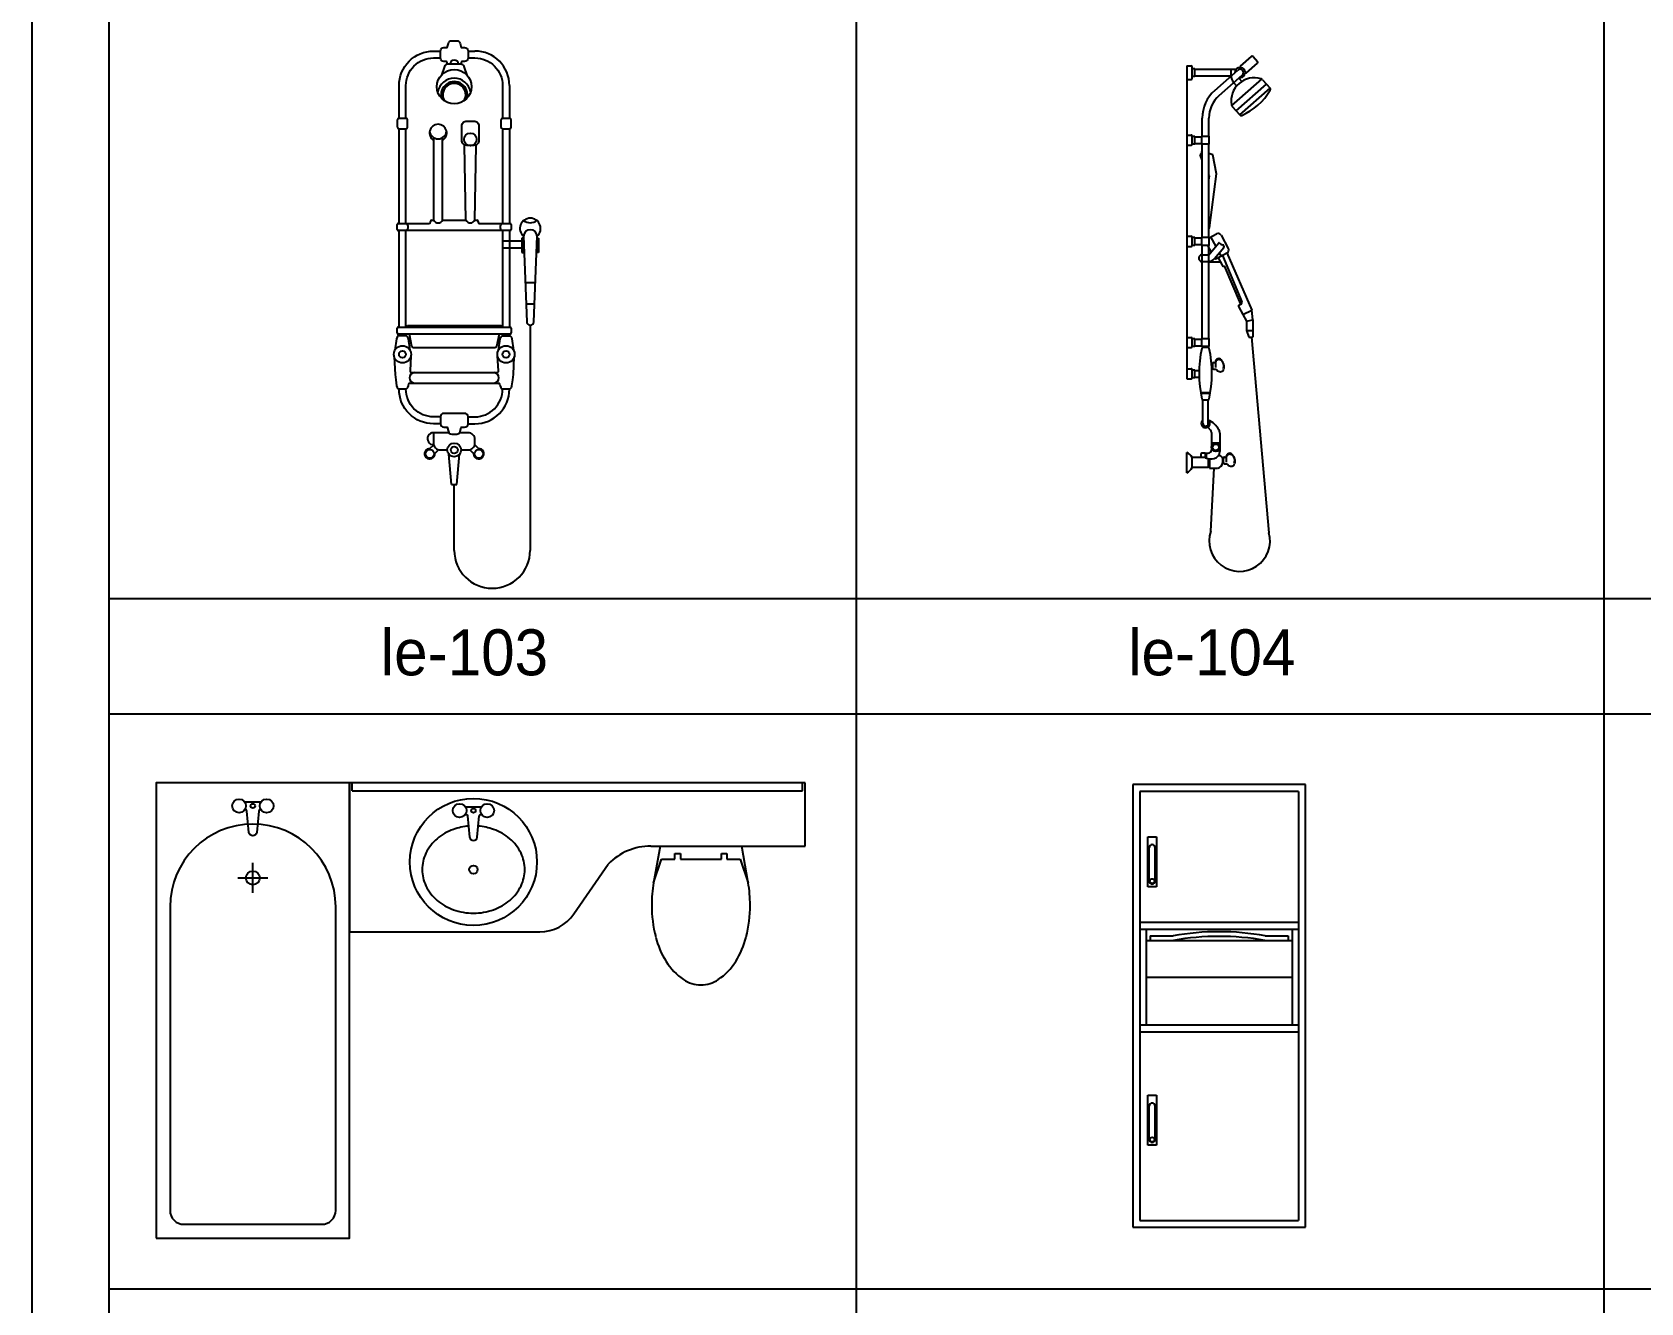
# Model space of a CAD drawing. Header units: inches. Extents: x -1249499 to 290957, y -589671 to 1013543.
# Drawn here: x -983681 to -979487, y 250935 to 254249 of the extents above; entities that cross this region are included whole.
import ezdxf

# ---------------------------------------------------------------- set-up
doc = ezdxf.new("R2010")
doc.units = ezdxf.units.IN
doc.header["$MEASUREMENT"] = 0
doc.layers.add('TOIL', color=9, linetype='Continuous')
doc.styles.add('STYLE2', font='Dotum.ttf')

msp = doc.modelspace()

# ---------------------------------------------------------------- linework, layer by layer
at = {"color": 251}
msp.add_line((-983681, 242508), (-983681, 256172.2), dxfattribs=at)
at = {"layer": 'TOIL', "color": 4}
for p, q in [((-983481, 255972.2), (-983481, 243471.1)), ((-981532.2, 255972.2), (-981532.2, 243471.1)), ((-979583.4, 255972.2), (-979583.4, 248871.5)), ((-983481, 252471.8), (-963993.2, 252471.8))]:
    msp.add_line(p, q, dxfattribs=at)
at = {"layer": 'TOIL', "color": 6}
for p, q in [((-982544.5, 254200.1), (-982526.5, 254200.1)), ((-980530, 254160.8), (-980501.4, 254186)), ((-980497.7, 254185.8), (-980486.1, 254172.6)), ((-980669.9, 254161.6), (-980659.4, 254161.6)), ((-980669.9, 254161.6), (-980669.9, 253345.3)), ((-980656.7, 254129), (-980656.7, 254158.9)), ((-980656.7, 254154.5), (-980649.7, 254154.5)), ((-980649.7, 254133.4), (-980649.7, 254154.5)), ((-980649.7, 254152.8), (-980541.5, 254152.8)), ((-980597.6, 254097.6), (-980537.5, 254150.6)), ((-980555, 254135.7), (-980555, 254152.8)), ((-980514.7, 254143.8), (-980486.3, 254168.8)), ((-982436.5, 254110.1), (-982436.5, 254024.6)), ((-980669.9, 254126.4), (-980659.4, 254126.4)), ((-980649.7, 254133.4), (-980656.7, 254133.4)), ((-980649.7, 254135.2), (-980555, 254135.2)), ((-980585.9, 254084.4), (-980525.7, 254137.6)), ((-980553.5, 254057.5), (-980474.3, 254127.4)), ((-980548.4, 254118.3), (-980540.4, 254109.2)), ((-980541.8, 254044.3), (-980462.7, 254114.2)), ((-980534.9, 254129.5), (-980527.2, 254120.8)), ((-980532.3, 254033.5), (-980453.1, 254103.3)), ((-980472.7, 254125.5), (-980453.1, 254103.3)), ((-982459, 254020.1), (-982459, 254002.1)), ((-982436.5, 254024.6), (-982454.5, 254024.6)), ((-982432, 254002.1), (-982432, 254020.1)), ((-980630.3, 253978.5), (-980630.3, 254025)), ((-980612.7, 253978.5), (-980612.7, 254025)), ((-980551.9, 254055.7), (-980532.3, 254033.5)), ((-982454.5, 253997.6), (-982436.5, 253997.6)), ((-982436.5, 253997.6), (-982436.5, 253750.1)), ((-980669.9, 253981.2), (-980659.4, 253981.2)), ((-980656.7, 253957.4), (-980656.7, 253978.5)), ((-980656.7, 253978.5), (-980649.7, 253978.5)), ((-980649.7, 253957.4), (-980649.7, 253978.5)), ((-980649.7, 253976.8), (-980631.2, 253976.8)), ((-980631.2, 253978.5), (-980611.8, 253978.5)), ((-980631.2, 253957.4), (-980631.2, 253978.5)), ((-980611.8, 253957.4), (-980611.8, 253978.5)), ((-982633.8, 253759.1), (-982633.8, 253974.3)), ((-982550.1, 253759.1), (-982553.5, 253954.3)), ((-980669.9, 253954.8), (-980659.4, 253954.8)), ((-980649.7, 253957.4), (-980656.7, 253957.4)), ((-980649.7, 253959.2), (-980631.2, 253959.2)), ((-980630.3, 253936.3), (-980632.5, 253935.9)), ((-980630.3, 253929.7), (-980632.5, 253935.9)), ((-980611.8, 253957.4), (-980631.2, 253957.4)), ((-980630.3, 253714.5), (-980630.3, 253957.4)), ((-980612.7, 253714.5), (-980612.7, 253957.4)), ((-980602.4, 253929.1), (-980612.7, 253933.4)), ((-980635.5, 253930.6), (-980631.3, 253931.9)), ((-980630.3, 253916), (-980635.5, 253930.6)), ((-980592.9, 253879.6), (-980602.4, 253929.1)), ((-980611.5, 253875.1), (-980612.7, 253878.6)), ((-980612.7, 253864.8), (-980611.5, 253875.1)), ((-980611.3, 253738.7), (-980592.9, 253879.6)), ((-982729, 253734.8), (-982729, 253747.4)), ((-982726.3, 253750.1), (-982646.4, 253750.1)), ((-982434.7, 253732.1), (-982726.3, 253732.1)), ((-982642.8, 253753.7), (-982642.8, 253755.5)), ((-982639.2, 253759.1), (-982633.8, 253759.1)), ((-982611.3, 253759.1), (-982549.8, 253759.1)), ((-982527.3, 253759.1), (-982521.9, 253759.1)), ((-982518.3, 253755.5), (-982518.3, 253753.7)), ((-982514.7, 253750.1), (-982434.7, 253750.1)), ((-982454.5, 253732.1), (-982454.5, 253480.1)), ((-982436.5, 253732.1), (-982436.5, 253480.1)), ((-982432, 253747.4), (-982432, 253734.8)), ((-980611.3, 253738.7), (-980612.7, 253739.5)), ((-980611.3, 253738.7), (-980612.7, 253736.4)), ((-980611.8, 253713.3), (-980592.8, 253723.6)), ((-982454.5, 253705.1), (-982403.9, 253705.1)), ((-982454.5, 253687.1), (-982403.9, 253687.1)), ((-982400.2, 253712.5), (-982403.9, 253712.5)), ((-982403.9, 253712.5), (-982403.9, 253675)), ((-982400.2, 253717.1), (-982391.5, 253493.8)), ((-982400.2, 253675), (-982400.2, 253712.5)), ((-982372.9, 253493.8), (-982364.2, 253717.1)), ((-982364.3, 253712.5), (-982360.6, 253712.5)), ((-982364.3, 253675), (-982364.3, 253712.5)), ((-982360.6, 253712.5), (-982360.6, 253675)), ((-980669.9, 253717.2), (-980659.4, 253717.2)), ((-980669.9, 253690.8), (-980659.4, 253690.8)), ((-980656.7, 253714.5), (-980649.7, 253714.5)), ((-980656.7, 253693.4), (-980656.7, 253714.5)), ((-980649.7, 253693.4), (-980656.7, 253693.4)), ((-980649.7, 253693.4), (-980649.7, 253714.5)), ((-980649.7, 253712.8), (-980631.2, 253712.8)), ((-980649.7, 253695.2), (-980631.2, 253695.2)), ((-980631.2, 253714.5), (-980611.8, 253714.5)), ((-980631.2, 253693.4), (-980631.2, 253714.5)), ((-980611.8, 253693.4), (-980631.2, 253693.4)), ((-980630.3, 253450.5), (-980630.3, 253693.4)), ((-980616.5, 253693.4), (-980606.9, 253675.8)), ((-980612.7, 253668.8), (-980587.2, 253699.7)), ((-980612.7, 253450.5), (-980612.7, 253693.4)), ((-980611.8, 253693.4), (-980611.8, 253714.5)), ((-980608.3, 253715.2), (-980594.8, 253690.4)), ((-980597.8, 253659.2), (-980574.2, 253687.8)), ((-980580.9, 253720.1), (-980562.1, 253685.4)), ((-982403.9, 253675), (-982400.2, 253675)), ((-982360.6, 253675), (-982364.3, 253675)), ((-980630.7, 253668.8), (-980612.7, 253668.8)), ((-980630.7, 253651.2), (-980614.8, 253651.2)), ((-980582.5, 253649.2), (-980612.7, 253649.2)), ((-980592.7, 253658.8), (-980565.6, 253673.5)), ((-980588.8, 253660.9), (-980578.3, 253641.5)), ((-980585.8, 253673.7), (-980581.1, 253665.1)), ((-980577.2, 253667.2), (-980527.2, 253546.1)), ((-980529.1, 253540), (-980572.4, 253639.8)), ((-980565.6, 253673.5), (-980500.4, 253524.5)), ((-982395.5, 253596.4), (-982368.9, 253596.4)), ((-982393.4, 253541.2), (-982371, 253541.2)), ((-980535.6, 253533.9), (-980524.3, 253513.1)), ((-980534.4, 253537.5), (-980529.1, 253540)), ((-980524.3, 253513.1), (-980500.4, 253524.5)), ((-980498.1, 253499.3), (-980500.4, 253524.5)), ((-982729, 253464.8), (-982729, 253477.4)), ((-982726.3, 253480.1), (-982434.7, 253480.1)), ((-982706.5, 253480.1), (-982702, 253484.6)), ((-982702, 253484.6), (-982459, 253484.6)), ((-982454.5, 253480.1), (-982459, 253484.6)), ((-982432, 253477.4), (-982432, 253464.8)), ((-982382.6, 253485.2), (-982382.6, 252897.8)), ((-982382.6, 253485.2), (-982381.9, 253485.2)), ((-980524.3, 253513.1), (-980514.3, 253495.7)), ((-980514.3, 253495.7), (-980498.1, 253499.3)), ((-980514.3, 253495.7), (-980514.3, 253471)), ((-980498.1, 253499.3), (-980498.1, 253471)), ((-982434.7, 253462.1), (-982726.3, 253462.1)), ((-982465.3, 253419.8), (-982460.9, 253449.3)), ((-982460.9, 253449.3), (-982459.4, 253454.1)), ((-982459.4, 253454.1), (-982456.3, 253457.2)), ((-982456.3, 253457.2), (-982445.5, 253457.2)), ((-982454.5, 253462.1), (-982454.5, 253457.2)), ((-982445.5, 253457.2), (-982434.7, 253457.2)), ((-982436.5, 253462.1), (-982436.5, 253457.2)), ((-982434.7, 253457.2), (-982431.6, 253454.1)), ((-982431.6, 253454.1), (-982430.1, 253449.3)), ((-982430.1, 253449.3), (-982425.7, 253419.8)), ((-980669.9, 253453.2), (-980659.4, 253453.2)), ((-980656.7, 253429.4), (-980656.7, 253450.5)), ((-980656.7, 253450.5), (-980649.7, 253450.5)), ((-980649.7, 253429.4), (-980649.7, 253450.5)), ((-980649.7, 253448.8), (-980631.2, 253448.8)), ((-980649.7, 253431.2), (-980631.2, 253431.2)), ((-980631.2, 253450.5), (-980611.8, 253450.5)), ((-980631.2, 253429.4), (-980631.2, 253450.5)), ((-980611.8, 253429.4), (-980611.8, 253450.5)), ((-980514.3, 253471), (-980498.1, 253471)), ((-980514.3, 253471), (-980508.9, 253453.7)), ((-980508.9, 253453.7), (-980498.1, 253453.7)), ((-980502.1, 253453.7), (-980456.2, 252943.5)), ((-980498.1, 253471), (-980498.1, 253453.7)), ((-982737.1, 253403), (-982734.7, 253356.1)), ((-982426.3, 253356.1), (-982423.9, 253403)), ((-980669.9, 253426.8), (-980659.4, 253426.8)), ((-980649.7, 253429.4), (-980656.7, 253429.4)), ((-980611.8, 253429.4), (-980631.2, 253429.4)), ((-980614.2, 253426.8), (-980628.8, 253426.8)), ((-980625.9, 253426.8), (-980625.9, 253429.4)), ((-980617.1, 253426.8), (-980617.1, 253429.4)), ((-980600.3, 253388.1), (-980595.9, 253388.1)), ((-980595.9, 253388.2), (-980595.9, 253374.8)), ((-982734.7, 253356.1), (-982733.2, 253342.4)), ((-982427.8, 253342.4), (-982426.3, 253356.1)), ((-980669.9, 253371.7), (-980659.4, 253371.7)), ((-980656.7, 253369), (-980649.7, 253369)), ((-980656.7, 253347.9), (-980656.7, 253369)), ((-980649.7, 253347.9), (-980656.7, 253347.9)), ((-980649.7, 253347.9), (-980649.7, 253369)), ((-980649.7, 253367.3), (-980638.2, 253367.3)), ((-980649.7, 253349.7), (-980638.1, 253349.7)), ((-980602.9, 253385.5), (-980605.8, 253385.5)), ((-980602.9, 253373.2), (-980605, 253373.2)), ((-980602.9, 253373.2), (-980602.9, 253385.5)), ((-980600.3, 253370.5), (-980593.7, 253370.5)), ((-982733.2, 253342.4), (-982730.9, 253327.3)), ((-982730.9, 253327.3), (-982729.4, 253322.5)), ((-982729.4, 253322.5), (-982726.3, 253319.5)), ((-982726.3, 253319.5), (-982715.5, 253319.5)), ((-982715.5, 253319.5), (-982704.7, 253319.5)), ((-982704.7, 253319.5), (-982701.6, 253322.5)), ((-982701.6, 253322.5), (-982700.1, 253327.3)), ((-982700.1, 253327.3), (-982699.6, 253330.5)), ((-982695.2, 253334.3), (-982465.8, 253334.3)), ((-982461.4, 253330.5), (-982460.9, 253327.3)), ((-982460.9, 253327.3), (-982459.4, 253322.5)), ((-982459.4, 253322.5), (-982456.3, 253319.5)), ((-982456.3, 253319.5), (-982445.5, 253319.5)), ((-982445.5, 253319.5), (-982434.7, 253319.5)), ((-982434.7, 253319.5), (-982431.6, 253322.5)), ((-982431.6, 253322.5), (-982430.1, 253327.3)), ((-982430.1, 253327.3), (-982427.8, 253342.4)), ((-980669.9, 253345.3), (-980659.4, 253345.3)), ((-980633.9, 253309.7), (-980609.2, 253309.7)), ((-980633.9, 253308), (-980609.2, 253308)), ((-980628.6, 253228.8), (-980628.6, 253290.4)), ((-980628.2, 253290.4), (-980614.8, 253290.4)), ((-980614.5, 253228.8), (-980614.5, 253290.4)), ((-982544.5, 253228.1), (-982526.5, 253228.1)), ((-980614.9, 253218), (-980617.7, 253218)), ((-980615.8, 253218.9), (-980608.5, 253211.6)), ((-980605.9, 253205.4), (-980605.9, 253160)), ((-980605.9, 253178.2), (-980583.9, 253178.2)), ((-980583.9, 253203.8), (-980583.9, 253155.8)), ((-982643.7, 253163.3), (-982633.9, 253173)), ((-982630.9, 253150.5), (-982621.2, 253160.3)), ((-982587.3, 253069.8), (-982594.5, 253148.4)), ((-982573.7, 253069.8), (-982566.4, 253148.5)), ((-982530.1, 253150.5), (-982539.8, 253160.3)), ((-982517.3, 253163.3), (-982527.1, 253173)), ((-980669.9, 253100.3), (-980669.9, 253153.1)), ((-980622.8, 253139.9), (-980656.7, 253139.9)), ((-980656.7, 253113.5), (-980656.7, 253139.9)), ((-980633.9, 253148.6), (-980633.9, 253139.9)), ((-980622.8, 253151.2), (-980631.3, 253151.2)), ((-980622.8, 253151.2), (-980622.8, 253138.2)), ((-980622.8, 253151.2), (-980614.7, 253151.2)), ((-980620.2, 253138.2), (-980622.8, 253138.2)), ((-980620.2, 253151.2), (-980620.2, 253138.2)), ((-980615, 253137.1), (-980615, 253113.5)), ((-980611.2, 253136.7), (-980611.2, 253112.5)), ((-980587.2, 253145.6), (-980587.3, 253145.6)), ((-980574.5, 253138.6), (-980577.4, 253138.6)), ((-980577.4, 253138.6), (-980577.4, 253126.3)), ((-980574.5, 253126.3), (-980574.5, 253138.6)), ((-980571.9, 253141.3), (-980567.6, 253141.3)), ((-980567.5, 253141.4), (-980567.5, 253127.9)), ((-980615, 253113.5), (-980656.7, 253113.5)), ((-980615, 253115.7), (-980611.2, 253115.7)), ((-980611.2, 253112.5), (-980589.9, 253112.5)), ((-980607.9, 252948.1), (-980598.7, 253112.5)), ((-980574.5, 253126.3), (-980577.4, 253126.3)), ((-980571.9, 253123.7), (-980565.3, 253123.7)), ((-982587.3, 253069.8), (-982573.7, 253069.8)), ((-982580.5, 252897.8), (-982580.5, 253069.8)), ((-982853.6, 252291.8), (-982853.6, 251903)), ((-981665.6, 252291.8), (-982853.6, 252291.8)), ((-982846.4, 252270.2), (-982846.4, 252291.8)), ((-982846.4, 252270.2), (-981672.8, 252270.2)), ((-981672.8, 252270.2), (-981672.8, 252291.8)), ((-981665.6, 252126.2), (-981665.6, 252291.8)), ((-980811.1, 252287.1), (-980811.1, 251132.1)), ((-980361.1, 252287.1), (-980811.1, 252287.1)), ((-980379.1, 252269.1), (-980793.1, 252269.1)), ((-980793.1, 252269.1), (-980793.1, 251150.1)), ((-980379.1, 252269.1), (-980379.1, 251150.1)), ((-980361.1, 251132.1), (-980361.1, 252287.1)), ((-983084.6, 252241.2), (-983126.7, 252241.2)), ((-982551.5, 252229), (-982509.3, 252229)), ((-980771.8, 252150.6), (-980749.5, 252150.6)), ((-980771.8, 252020.4), (-980771.8, 252150.6)), ((-980749.5, 252150.6), (-980749.5, 252020.4)), ((-982068.2, 252126.2), (-981665.6, 252126.2)), ((-982043.7, 252126.2), (-982060.6, 252030.8)), ((-982060.6, 252030.8), (-982039.8, 252092.3)), ((-982039.8, 252092.3), (-982005.1, 252092.3)), ((-982005.1, 252106.7), (-981990.7, 252106.7)), ((-982005.1, 252092.3), (-982005.1, 252106.7)), ((-981990.7, 252106.7), (-981990.7, 252092.3)), ((-981990.7, 252092.3), (-981884, 252092.3)), ((-981884, 252106.7), (-981869.6, 252106.7)), ((-981884, 252092.3), (-981884, 252106.7)), ((-981869.6, 252106.7), (-981869.6, 252092.3)), ((-981869.6, 252092.3), (-981834.9, 252092.3)), ((-981834.9, 252092.3), (-981814.1, 252030.8)), ((-981814.1, 252030.8), (-981831, 252126.2)), ((-980768.3, 252035.1), (-980768.3, 252122.6)), ((-980753.1, 252035.1), (-980753.1, 252122.6)), ((-983105.6, 252004.1), (-983105.6, 252082.7)), ((-982268.5, 251949.6), (-982178.7, 252079.6)), ((-983145, 252043.4), (-983066.3, 252043.4)), ((-980749.5, 252020.4), (-980771.8, 252020.4)), ((-980379.1, 251927.1), (-980793.1, 251927.1)), ((-982853.6, 251903), (-982357.4, 251903)), ((-980379.1, 251909.1), (-980793.1, 251909.1)), ((-980776.6, 251909.1), (-980776.6, 251660.1)), ((-980776.6, 251880.3), (-980395.6, 251880.3)), ((-980766.1, 251892.3), (-980766.1, 251880.3)), ((-980766.1, 251892.3), (-980706.1, 251892.3)), ((-980766.1, 251880.3), (-980705, 251880.3)), ((-980467.2, 251880.3), (-980406.1, 251880.3)), ((-980466.1, 251892.3), (-980406.1, 251892.3)), ((-980406.1, 251892.3), (-980406.1, 251880.3)), ((-980395.6, 251909.1), (-980395.6, 251660.1)), ((-980776.6, 251784.6), (-980395.6, 251784.6)), ((-980793.1, 251660.1), (-980379.1, 251660.1)), ((-980793.1, 251642.1), (-980379.1, 251642.1)), ((-980771.8, 251476.5), (-980749.5, 251476.5)), ((-980771.8, 251346.4), (-980771.8, 251476.5)), ((-980749.5, 251476.5), (-980749.5, 251346.4)), ((-980768.3, 251361), (-980768.3, 251448.6)), ((-980753.1, 251361), (-980753.1, 251448.6)), ((-980749.5, 251346.4), (-980771.8, 251346.4)), ((-980811.1, 251132.1), (-980361.1, 251132.1)), ((-980793.1, 251150.1), (-980379.1, 251150.1))]:
    msp.add_line(p, q, dxfattribs=at)
at = {"layer": 'TOIL', "color": 5}
for p, q in [((-983481, 252771.8), (-963993.2, 252771.8)), ((-983481, 250971.8), (-963993.2, 250971.8))]:
    msp.add_line(p, q, dxfattribs=at)
at = {"layer": 'TOIL', "color": 6}
for points in [[(-982598.5, 254165.8), (-982598.5, 254168.6, 0.414214), (-982603, 254173.1), (-982607.5, 254173.1, -0.414214), (-982616.5, 254182.1), (-982616.5, 254200.1, -0.414214), (-982607.5, 254209.1), (-982598.5, 254209.1), (-982595.7, 254220.3, -0.344151), (-982587, 254227.1), (-982574, 254227.1, -0.344151), (-982565.3, 254220.3), (-982562.5, 254209.1), (-982553.5, 254209.1, -0.414214), (-982544.5, 254200.1), (-982544.5, 254182.1, -0.414214), (-982553.5, 254173.1), (-982558, 254173.1, 0.414214), (-982562.5, 254168.6), (-982562.5, 254165.8)], [(-982724.5, 254024.6), (-982724.5, 254110.1, -0.414214), (-982634.5, 254200.1), (-982616.5, 254200.1, -0.414214)], [(-982706.5, 254024.6), (-982706.5, 254110.1, -0.414214), (-982634.5, 254182.1), (-982616.5, 254182.1, -0.414214)], [(-982546.9, 254137.2), (-982555, 254159.9, 0.316417), (-982563.5, 254165.8), (-982597.5, 254165.8, 0.316417), (-982606, 254159.9), (-982614.1, 254137.2)], [(-982544.5, 254182.1), (-982526.5, 254182.1, -0.414214), (-982454.5, 254110.1), (-982454.5, 254024.6)], [(-982724.5, 253750.1), (-982724.5, 253997.6, -0.414214)], [(-982706.5, 253750.1), (-982706.5, 253997.6, -0.414214)], [(-982724.5, 253480.1), (-982724.5, 253732.1, -0.414214)], [(-982706.5, 253480.1), (-982706.5, 253732.1, -0.414214)], [(-982724.5, 253457.2), (-982724.5, 253462.1, -0.414214)], [(-982706.5, 253457.2), (-982706.5, 253462.1, -0.414214)], [(-982463.6, 253462.1), (-982470.1, 253429.8, -0.357447), (-982474.5, 253426.1), (-982686.5, 253426.1, -0.357447), (-982690.9, 253429.8), (-982697.4, 253462.1)], [(-982693.4, 253404.8), (-982695.8, 253366.1, 0.4297), (-982691.3, 253361.3), (-982469.7, 253361.3, 0.4297), (-982465.2, 253366.1), (-982467.6, 253404.8)], [(-982616.5, 253228.1), (-982634.5, 253228.1, -0.414214), (-982724.5, 253318.1)], [(-982616.5, 253246.1), (-982634.5, 253246.1, -0.414214), (-982706.5, 253318.1, -0.414214)], [(-982544.5, 253246.1), (-982526.5, 253246.1, 0.414214), (-982454.5, 253318.1, 0.414214)], [(-982634.5, 253204.7), (-982634.5, 253177.7, 0.414214), (-982616.5, 253159.7), (-982598.5, 253159.7, 0.414214)], [(-982562.5, 253159.7), (-982544.5, 253159.7, 0.414214), (-982526.5, 253177.7), (-982526.5, 253186.7, 0.414214), (-982544.5, 253204.7), (-982566.9, 253204.7)], [(-983084.6, 252221), (-983086.8, 252221, 0.386916), (-983090.4, 252217.8), (-983095.6, 252162.2, -0.910074), (-983115.7, 252162.2), (-983120.9, 252217.8, 0.386916), (-983124.5, 252221), (-983126.7, 252221)], [(-982551.5, 252208.8), (-982549.2, 252208.8, -0.386916), (-982545.6, 252205.6), (-982540.4, 252150.1, 0.910074), (-982520.3, 252150.1), (-982515.1, 252205.6, -0.386916), (-982511.5, 252208.8), (-982509.3, 252208.8)]]:
    msp.add_lwpolyline(points, format="xyb", dxfattribs=at)
for points in [[(-982729, 254020.1), (-982729, 254002.1, 0.414214), (-982724.5, 253997.6), (-982706.5, 253997.6, 0.414214), (-982702, 254002.1), (-982702, 254020.1, 0.414214), (-982706.5, 254024.6), (-982724.5, 254024.6, 0.414214)], [(-982561, 253967.6), (-982561, 254004.1, -0.414214), (-982547.5, 254017.6), (-982529.5, 254017.6, -0.414214), (-982516, 254004.1), (-982516, 253967.6, -0.414214), (-982529.5, 253954.1), (-982547.5, 253954.1, -0.414214)], [(-982607.5, 253219.1), (-982598.5, 253219.1), (-982595.7, 253208, 0.344151), (-982587, 253201.1), (-982574, 253201.1, 0.344151), (-982565.3, 253208), (-982562.5, 253219.1), (-982553.5, 253219.1, 0.414214), (-982544.5, 253228.1), (-982544.5, 253246.1, 0.414214), (-982553.5, 253255.1), (-982607.5, 253255.1, 0.414214), (-982616.5, 253246.1), (-982616.5, 253228.1, 0.414214)], [(-983285.6, 251139.8), (-982925.6, 251139.8, 0.414214), (-982889.6, 251175.8), (-982889.6, 251967.8, 1), (-983321.6, 251967.8), (-983321.6, 251175.8, 0.414214)]]:
    msp.add_lwpolyline(points, format="xyb", close=True, dxfattribs=at)
for points in [[(-982454.5, 253997.6), (-982454.5, 253750.1)], [(-982611.3, 253759.1), (-982611.3, 253974.3)], [(-982526.9, 253759.1), (-982523.5, 253954.3)], [(-982695.7, 253419.8), (-982700.1, 253449.3), (-982701.6, 253454.1), (-982704.7, 253457.2), (-982715.5, 253457.2), (-982726.3, 253457.2), (-982729.4, 253454.1), (-982730.9, 253449.3), (-982735.3, 253419.8)], [(-982594.1, 253204.7), (-982634.5, 253204.7)]]:
    msp.add_lwpolyline(points, dxfattribs=at)
msp.add_lwpolyline([(-983357.6, 251103.8), (-982853.6, 251103.8), (-982853.6, 252291.8), (-983357.6, 252291.8)], close=True, dxfattribs=at)
for centre, radius in [((-982580.5, 254107.3), 45), ((-982538.5, 253969.8), 16.4), ((-982715.5, 253409.1), 22.5), ((-982445.5, 253409.1), 22.5), ((-982715.5, 253409.1), 9), ((-982445.5, 253409.1), 9), ((-982644.4, 253149.8), 11.2), ((-982580.5, 253159.7), 18), ((-982580.5, 253159.7), 9), ((-982516.6, 253149.8), 11.2), ((-980594.9, 253166.7), 11), ((-980594.9, 253166.7), 8.36), ((-983141.6, 252231.1), 18), ((-983105.6, 252231.1), 5.76), ((-983069.6, 252231.1), 18), ((-982530.4, 252085), 165.6), ((-982566.4, 252218.9), 18), ((-982530.4, 252218.9), 5.76), ((-982494.4, 252218.9), 18), ((-983105.6, 252043.4), 17.9), ((-982530.4, 252065.2), 10.8), ((-980760.7, 252035.1), 6.11), ((-980760.7, 251361), 6.11)]:
    msp.add_circle(centre, radius, dxfattribs=at)
for centre, radius, start, end in [((-982526.5, 254110.1), 90, 0, 90), ((-980499.7, 254184), 2.64, 41.4237, 131.4237), ((-982580.5, 254165.8), 10.8, 0, 180), ((-980659.4, 254158.9), 2.64, 0, 90), ((-980531.6, 254144), 13.2, 262.7173, 179.0925), ((-980531.7, 254144), 8.8, 313.0808, 131.6471), ((-980528.2, 254158.8), 2.64, 131.4237, 221.4237), ((-980516.5, 254145.7), 2.64, 221.4237, 311.4237), ((-980488, 254170.8), 2.64, 311.4237, 41.4237), ((-982580.5, 254085.9), 43.5, 10.0454, 169.9546), ((-982580.5, 254085.9), 34.5, 345.1909, 194.8091), ((-982580.5, 254085.9), 30, 328.6643, 211.3357), ((-980659.4, 254129), 2.64, 270, 0), ((-980528.6, 254135.7), 26.4, 180, 221.4237), ((-980494.1, 254070), 60.7, 73.4161, 189.4312), ((-980479.3, 254119.7), 8.8, 41.4237, 73.4161), ((-980456.4, 254100.4), 4.4, 329.2153, 41.4237), ((-980533.5, 254025), 96.8, 131.4237, 180), ((-980533.5, 254025), 79.2, 131.4237, 180), ((-980545.3, 254061.5), 8.8, 189.4312, 221.4237), ((-980592.5, 254181.5), 162.8, 293.6321, 329.2153), ((-982454.5, 254020.1), 4.5, 90, 180), ((-982436.5, 254020.1), 4.5, 0, 90), ((-980529, 254036.4), 4.4, 221.4237, 293.6321), ((-982622.5, 253986.7), 22.5, 300, 240), ((-982622.5, 253993.4), 22.2, 185.7566, 354.2434), ((-982454.5, 254002.1), 4.5, 180, 270), ((-982436.5, 254002.1), 4.5, 270, 0), ((-980659.4, 253978.5), 2.64, 0, 90), ((-980659.4, 253957.4), 2.64, 270, 0), ((-982726.3, 253747.4), 2.7, 90, 180), ((-982726.3, 253734.8), 2.7, 180, 270), ((-982712.2, 253741.1), 11.9, 311.1325, 48.8675), ((-982646.4, 253753.7), 3.6, 270, 0), ((-982639.2, 253755.5), 3.6, 90, 180), ((-982622.5, 253764.4), 12.4, 205.2012, 334.7988), ((-982538.5, 253764.4), 12.4, 205.2012, 334.7988), ((-982521.9, 253755.5), 3.6, 0, 90), ((-982514.7, 253753.7), 3.6, 180, 270), ((-982448.8, 253741.1), 11.9, 131.1325, 228.8675), ((-982434.7, 253747.4), 2.7, 0, 90), ((-982434.7, 253734.8), 2.7, 270, 0), ((-982382.2, 253737.2), 27, 311.8103, 228.1897), ((-982382.2, 253716.2), 18, 2.8717, 177.1283), ((-982382.5, 253783), 30.7, 235.6413, 305.0839), ((-980588.6, 253715.9), 8.8, 28.4755, 118.4755), ((-980659.4, 253714.5), 2.64, 0, 90), ((-980659.4, 253693.4), 2.64, 270, 0), ((-980586.5, 253699.2), 0.88, 40.889, 140.4413), ((-980575.1, 253709), 14.2, 220.889, 262.1981), ((-980577.6, 253690.6), 4.4, 320.4851, 82.1981), ((-980569.8, 253681.2), 8.8, 298.4755, 28.4755), ((-980630.5, 253660), 8.8, 88.9137, 271.0863), ((-980614.8, 253673.2), 22, 270, 320.6312), ((-980594.8, 253662.7), 4.4, 228.9614, 298.4755), ((-980574.5, 253643.6), 4.4, 208.4755, 298.4755), ((-980533.2, 253535.1), 2.64, 115.5942, 208.4755), ((-980531, 253544), 4.4, 295.5942, 28.4755), ((-982726.3, 253477.4), 2.7, 90, 180), ((-982434.7, 253477.4), 2.7, 0, 90), ((-982382.6, 253494.2), 9, 182.2228, 270), ((-982381.9, 253494.2), 9, 270, 357.7772), ((-982726.3, 253464.8), 2.7, 180, 270), ((-982434.7, 253464.8), 2.7, 270, 0), ((-980659.4, 253450.5), 2.64, 0, 90), ((-980659.4, 253429.4), 2.64, 270, 0), ((-980331.3, 253359.9), 307, 167.8164, 192.6925), ((-980628.8, 253424.1), 2.64, 90, 167.8164), ((-980614.2, 253424.1), 2.64, 12.1836, 90), ((-980911.8, 253359.9), 307, 347.3075, 12.1836), ((-980600.3, 253385.5), 2.64, 90, 180), ((-980587, 253388.7), 8.9, 131.676, 183.2261), ((-980584, 253383.6), 12.8, 134.344, 158.5925), ((-980586.7, 253389), 8.92, 105.2043, 134.344), ((-980586.7, 253386.3), 8.92, 105.2043, 134.344), ((-980586.7, 253389), 8.92, 76.0647, 105.2043), ((-980586.7, 253386.3), 8.92, 76.0647, 105.2043), ((-980588.7, 253387.3), 11.1, 39.4053, 67.9888), ((-980587.6, 253382.6), 12.8, 51.8161, 76.0647), ((-980611.9, 253367.9), 41.4, 30.2293, 39.8459), ((-980589.9, 253379.7), 16.5, 32.3103, 51.8161), ((-980593.6, 253379.6), 19.7, 336.6692, 27.6532), ((-980594.1, 253377), 21.4, 15.2043, 32.3103), ((-982683.7, 253347.8), 13.5, 90, 270), ((-982477.3, 253347.8), 13.5, 270, 90), ((-980659.4, 253369), 2.64, 0, 90), ((-980659.4, 253347.9), 2.64, 270, 0), ((-980600.3, 253373.2), 2.64, 180, 270), ((-980579.8, 253379.4), 16.5, 212.5575, 231.8161), ((-980582.1, 253376.5), 12.8, 231.8161, 256.0647), ((-980583, 253372.7), 8.92, 256.0647, 285.2043), ((-980583, 253372.7), 8.92, 285.2043, 314.344), ((-980585.7, 253375.5), 12.8, 314.344, 338.5925), ((-980589.2, 253376.9), 16.5, 338.5925, 358.0983), ((-980594.1, 253377), 21.4, 358.0983, 15.2043), ((-982695.2, 253329.8), 4.5, 90, 171.4662), ((-982526.5, 253318.1), 90, 270, 0), ((-982465.8, 253329.8), 4.5, 8.5338, 90), ((-980628.2, 253293), 2.64, 192.6925, 270), ((-980614.8, 253293), 2.64, 270, 347.3075), ((-980621.5, 253228.8), 11.4, 127.9799, 52.0201), ((-980621.5, 253228.8), 7.04, 180, 0), ((-980638.9, 253183.3), 59.7, 28.554, 65.8551), ((-982634.5, 253188.9), 15.8, 90, 272.0136), ((-980614.7, 253205.4), 8.8, 0, 45.2659), ((-980605.8, 253201.1), 22.1, 6.8314, 28.9707), ((-982644.4, 253149.8), 13.5, 86.8103, 3.1897), ((-982516.6, 253149.8), 13.5, 176.8103, 93.1897), ((-980680.2, 253129.7), 25.6, 23.5889, 66.4111), ((-980631.3, 253148.6), 2.64, 90, 180), ((-980607, 253188.2), 51.7, 255.269, 279.3845), ((-980614.7, 253160), 8.8, 270, 0), ((-980604.7, 253157.1), 20.8, 286.9974, 356.3522), ((-980589.7, 253131.7), 14.1, 29.3195, 79.5761), ((-980571.9, 253138.6), 2.64, 90, 180), ((-980558.6, 253141.9), 8.9, 131.676, 183.2261), ((-980555.6, 253136.7), 12.8, 134.344, 158.5925), ((-980558.3, 253142.1), 8.92, 105.2043, 134.344), ((-980558.3, 253139.5), 8.92, 105.2043, 134.344), ((-980558.3, 253142.1), 8.92, 76.0647, 105.2043), ((-980558.3, 253139.5), 8.92, 76.0647, 105.2043), ((-980560.3, 253140.5), 11.1, 39.4053, 67.9888), ((-980559.2, 253135.7), 12.8, 51.8161, 76.0647), ((-980583.5, 253121), 41.4, 30.2293, 39.8459), ((-980561.5, 253132.8), 16.5, 32.3103, 51.8161), ((-980565.2, 253132.7), 19.7, 336.6692, 27.6532), ((-980565.7, 253130.2), 21.4, 15.2043, 32.3103), ((-980680.2, 253123.8), 25.6, 293.5889, 336.4111), ((-980591.6, 253126.6), 14.1, 276.944, 358.8792), ((-980571.9, 253126.3), 2.64, 180, 270), ((-980551.4, 253132.5), 16.5, 212.5575, 231.8161), ((-980553.7, 253129.6), 12.8, 231.8161, 256.0647), ((-980554.6, 253125.9), 8.92, 256.0647, 285.2043), ((-980554.6, 253125.9), 8.92, 285.2043, 314.344), ((-980557.3, 253128.6), 12.8, 314.344, 338.5925), ((-980560.8, 253130), 16.5, 338.5925, 358.0983), ((-980565.7, 253130.2), 21.4, 358.0983, 15.2043), ((-980532.7, 252922.4), 79.4, 161.102, 15.4279), ((-982481.5, 252897.8), 99, 180, 0), ((-982530.4, 252021.7), 157.3, 94.6377, 109.3849), ((-982530.4, 252021.7), 157.3, 70.6151, 85.3623), ((-982549.4, 252056.5), 116.9, 130.3466, 154.0053), ((-982537.9, 252043), 134.7, 109.3849, 130.3466), ((-982522.9, 252043), 134.7, 49.6534, 70.6151), ((-982511.4, 252056.5), 116.9, 25.9947, 49.6534), ((-980760.7, 252122.6), 7.61, 0, 180), ((-982567.1, 252065.2), 97.1, 154.0053, 180), ((-982493.6, 252065.2), 97.1, 0, 25.9947), ((-982069.4, 251974.7), 151.5, 89.5778, 136.1766), ((-982567.1, 252065.2), 97.1, 180, 205.9947), ((-982493.6, 252065.2), 97.1, 334.0053, 0), ((-982549.4, 252073.9), 116.9, 205.9947, 229.6534), ((-982511.4, 252073.9), 116.9, 310.3466, 334.0053), ((-981730.4, 251972.4), 335.3, 169.9594, 180), ((-982144.3, 251972.4), 335.3, 0, 10.0406), ((-980760.7, 252035.1), 7.61, 180, 0), ((-982537.9, 252087.4), 134.7, 229.6534, 250.6151), ((-982522.9, 252087.4), 134.7, 289.3849, 310.3466), ((-981730.4, 251972.4), 335.3, 180, 194.3508), ((-982144.3, 251972.4), 335.3, 345.6492, 0), ((-982530.4, 252108.7), 157.3, 250.6151, 270), ((-982530.4, 252108.7), 157.3, 270, 289.3849), ((-982357.4, 252011), 108, 270, 325.3562), ((-981832.5, 251946.2), 229.9, 194.3508, 211.7017), ((-982042.2, 251946.2), 229.9, 328.2983, 345.6492), ((-980586.1, 251224.9), 678.1, 79.8071, 100.1929), ((-980586.1, 251224.9), 666.1, 79.7154, 100.2846), ((-981896.9, 251906.5), 154.2, 211.7017, 236.1532), ((-981977.8, 251906.5), 154.2, 303.8468, 328.2983), ((-981937.3, 251846.2), 81.6, 236.1532, 270), ((-981937.3, 251846.2), 81.6, 270, 303.8468), ((-980760.7, 251448.6), 7.61, 0, 180), ((-980760.7, 251361), 7.61, 180, 0)]:
    msp.add_arc(centre, radius, start, end, dxfattribs=at)

# ---------------------------------------------------------------- texts
at = {"layer": 'TOIL', "color": 7, "style": 'STYLE2'}
for s, p in [('le-103', (-982772.1, 252571.8)), ('le-104', (-980823.3, 252571.8))]:
    msp.add_text(s, height=120, dxfattribs=at).set_placement(p)

doc.saveas('drawing.dxf')
